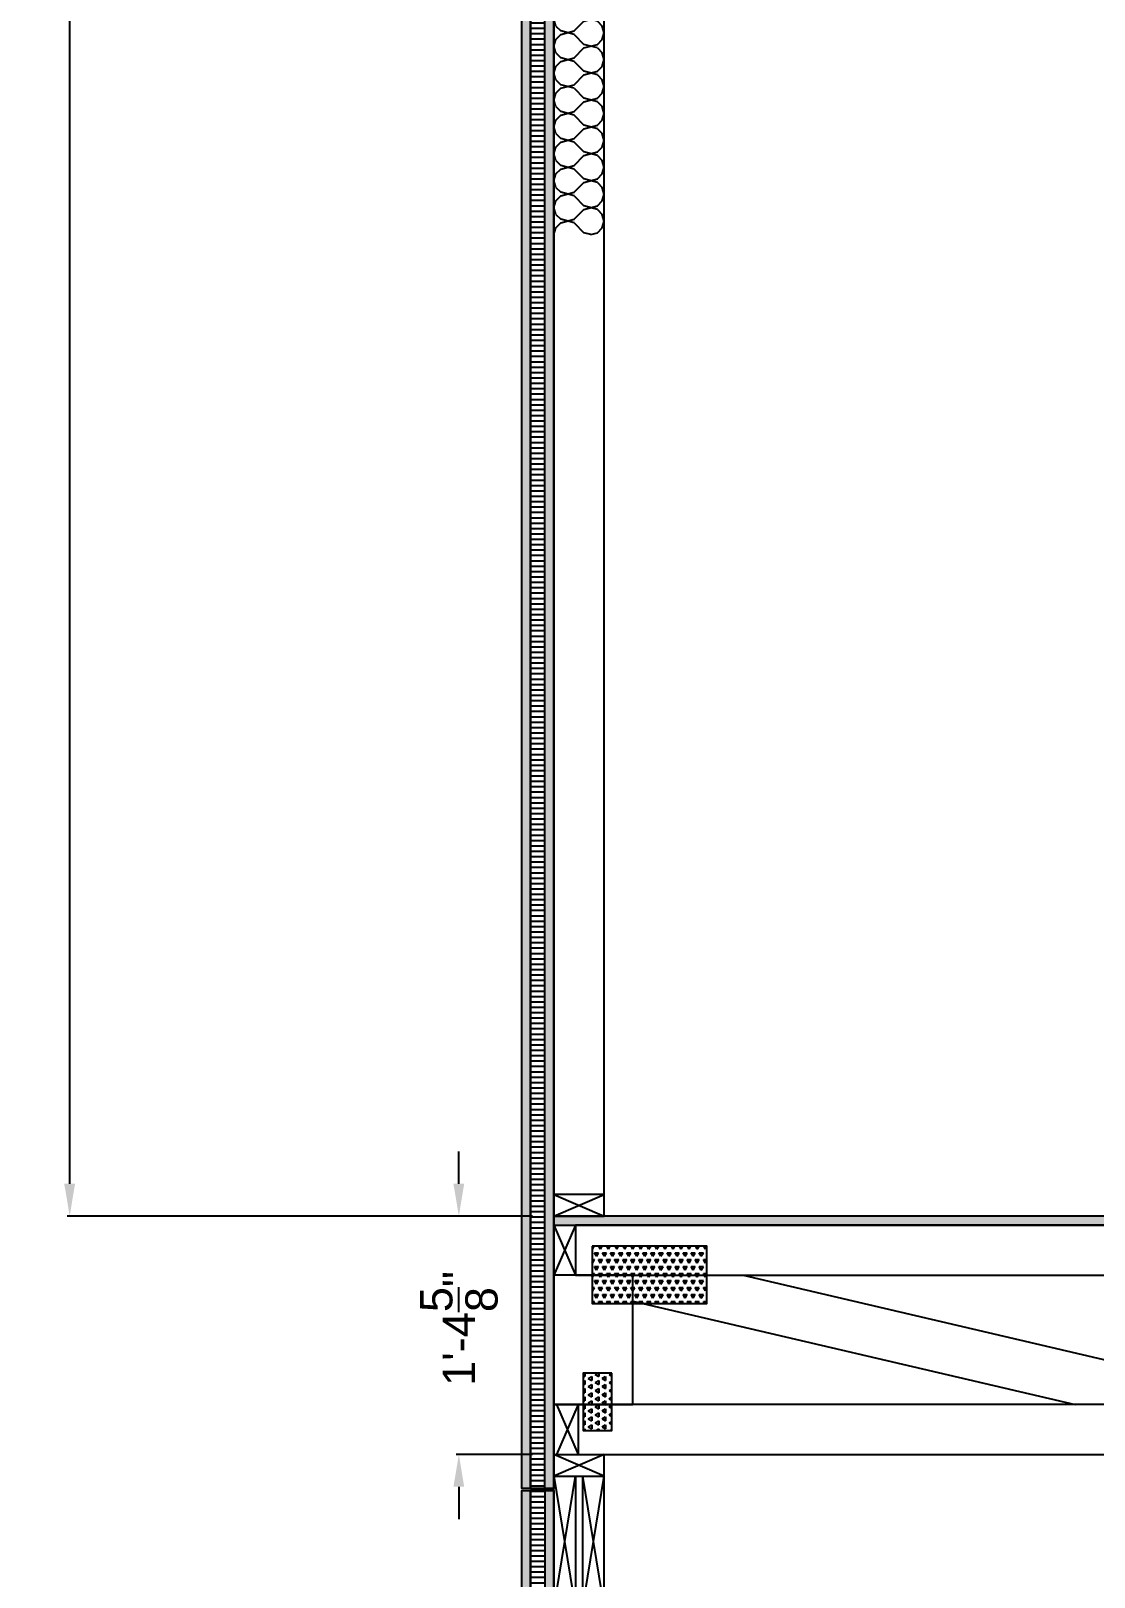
# Model space of a CAD drawing. Header units: inches. Extents: x -1316 to 22433, y -200 to 8737.
# Drawn here: x 967.4 to 1041.5, y 29.6 to 137.4 of the extents above; entities that cross this region are included whole.
import ezdxf

# ---------------------------------------------------------------- set-up
doc = ezdxf.new("R2010")
doc.units = ezdxf.units.IN
doc.header["$LTSCALE"] = 10
doc.header["$MEASUREMENT"] = 0
doc.header["$PDMODE"] = 34
doc.header["$PDSIZE"] = 18
doc.layers.get('0').update_dxf_attribs({"linetype": 'CONTINUOUS'})
doc.layers.get('DefPoints').update_dxf_attribs({"linetype": 'CONTINUOUS'})
for name, color, linetype in [('S-DIMS', 4, 'CONTINUOUS'), ('S-FLOR', 7, 'CONTINUOUS'), ('S-HATCH', 5, 'CONTINUOUS'), ('S-PLATE', 190, 'CONTINUOUS'), ('S-WALL', 6, 'CONTINUOUS')]:
    doc.layers.add(name, color=color, linetype=linetype)
doc.styles.add('style1', font='arial.ttf')
doc.dimstyles.new('1-2', dxfattribs={"dimtxt": 2.25, "dimasz": 2.25, "dimexe": 0.18, "dimexo": 1.5, "dimgap": 1.5, "dimtad": 0, "dimdec": 4, "dimrnd": 0.0625, "dimzin": 0, "dimdsep": 46, "dimlunit": 4, "dimtxsty": 'style1', "dimcen": 0.09, "dimazin": 0, "dimtfac": 1, "dimtdec": 4, "dimtofl": 0, "dimtmove": 0, "dimatfit": 0, "dimfxl": 1, "dimtolj": 1, "dimtzin": 0, "dimarcsym": 0})
pattern_1 = [(90, (1319.4375, 2e-13), (-0.25, 2e-17), []), (135, (1319.4375, 2e-13), (-0.5, -0.5), [0.3535534, -0.7071077])]
pattern_2 = [(180, (1319.4375, 2e-13), (-6e-17, -0.375), [])]

# ---------------------------------------------------------------- blocks, each defined once
blk = doc.blocks.new('*X636')
at = {"color": 0}
for p, q in [((32.46, 133.5), (32.58, 133.97)), ((32.58, 133.97), (32.92, 134.31)), ((33.87, 134.31), (34.55, 133.63)), ((35.49, 133.63), (35.83, 133.97)), ((35.83, 133.97), (35.92, 134.31)), ((32.58, 133.03), (32.46, 133.5)), ((32.58, 133.03), (32.93, 132.69)), ((32.93, 132.44), (33.86, 132.69)), ((33.86, 132.44), (32.93, 132.69)), ((33.86, 132.69), (34.55, 133.38)), ((34.55, 133.38), (35.49, 133.63)), ((35.49, 133.38), (34.55, 133.63)), ((35.49, 133.38), (35.83, 133.03)), ((35.96, 132.56), (35.83, 133.03)), ((32.46, 131.63), (32.58, 132.1)), ((32.58, 131.16), (32.46, 131.63)), ((32.58, 132.1), (32.93, 132.44)), ((33.86, 132.44), (34.55, 131.75)), ((34.55, 131.5), (35.49, 131.75)), ((35.49, 131.5), (34.55, 131.75)), ((35.49, 131.75), (35.83, 132.1)), ((35.83, 132.1), (35.96, 132.56)), ((32.58, 131.16), (32.93, 130.81)), ((32.58, 130.22), (32.93, 130.56)), ((32.93, 130.56), (33.86, 130.81)), ((33.86, 130.56), (32.93, 130.81)), ((33.86, 130.81), (34.55, 131.5)), ((33.86, 130.56), (34.55, 129.88)), ((35.49, 131.5), (35.83, 131.16)), ((35.96, 130.69), (35.83, 131.16)), ((35.83, 130.22), (35.96, 130.69)), ((32.46, 129.75), (32.58, 130.22)), ((32.58, 129.28), (32.46, 129.75)), ((33.86, 128.94), (34.55, 129.62)), ((34.55, 129.62), (35.49, 129.88)), ((35.49, 129.62), (34.55, 129.88)), ((35.49, 129.88), (35.83, 130.22)), ((35.49, 129.62), (35.83, 129.28)), ((32.46, 127.87), (32.58, 128.34)), ((32.58, 129.28), (32.93, 128.94)), ((32.58, 128.34), (32.93, 128.69)), ((32.93, 128.69), (33.86, 128.94)), ((33.86, 128.69), (32.93, 128.94)), ((33.86, 128.69), (34.55, 128)), ((35.49, 128), (35.83, 128.34)), ((35.96, 128.81), (35.83, 129.28)), ((35.83, 128.34), (35.96, 128.81)), ((32.58, 127.41), (32.46, 127.87)), ((32.58, 127.41), (32.93, 127.06)), ((33.86, 127.06), (34.55, 127.75)), ((34.55, 127.75), (35.49, 128)), ((35.49, 127.75), (34.55, 128)), ((35.49, 127.75), (35.83, 127.41)), ((35.96, 126.94), (35.83, 127.41)), ((32.46, 126), (32.58, 126.47)), ((32.58, 126.47), (32.93, 126.81)), ((32.93, 126.81), (33.86, 127.06)), ((33.86, 126.81), (32.93, 127.06)), ((33.86, 126.81), (34.55, 126.12)), ((34.55, 125.87), (35.49, 126.12)), ((35.49, 125.87), (34.55, 126.12)), ((35.49, 126.12), (35.83, 126.47)), ((35.83, 126.47), (35.96, 126.94)), ((32.58, 125.53), (32.46, 126)), ((32.58, 125.53), (32.93, 125.19)), ((32.93, 124.94), (33.86, 125.19)), ((33.86, 124.94), (32.93, 125.19)), ((33.86, 125.19), (34.55, 125.87)), ((35.49, 125.87), (35.83, 125.53)), ((35.96, 125.06), (35.83, 125.53)), ((35.83, 124.59), (35.96, 125.06)), ((32.46, 124.12), (32.58, 124.59)), ((32.58, 123.65), (32.46, 124.12)), ((32.58, 124.59), (32.93, 124.94)), ((33.86, 124.94), (34.55, 124.25)), ((33.86, 123.31), (34.55, 124)), ((34.55, 124), (35.49, 124.25)), ((35.49, 124), (34.55, 124.25)), ((35.49, 124.25), (35.83, 124.59)), ((35.49, 124), (35.83, 123.65)), ((32.58, 123.65), (32.93, 123.31)), ((32.58, 122.72), (32.93, 123.06)), ((32.93, 123.06), (33.86, 123.31)), ((33.86, 123.06), (32.93, 123.31)), ((33.86, 123.06), (34.55, 122.37)), ((35.96, 123.19), (35.83, 123.65)), ((35.83, 122.72), (35.96, 123.19)), ((32.46, 122.25), (32.58, 122.72)), ((32.58, 121.78), (32.46, 122.25)), ((33.86, 121.44), (34.55, 122.12)), ((34.55, 122.12), (35.49, 122.37)), ((35.49, 122.12), (34.55, 122.37)), ((35.49, 122.37), (35.83, 122.72)), ((35.49, 122.12), (35.83, 121.78)), ((32.46, 120.37), (32.58, 120.84)), ((32.58, 121.78), (32.93, 121.44)), ((32.58, 120.84), (32.93, 121.18)), ((32.93, 121.18), (33.86, 121.44)), ((33.86, 121.18), (32.93, 121.44)), ((33.86, 121.18), (34.55, 120.5)), ((35.49, 120.5), (35.83, 120.84)), ((35.96, 121.31), (35.83, 121.78)), ((35.83, 120.84), (35.96, 121.31)), ((32.58, 119.9), (32.46, 120.37)), ((32.58, 119.9), (32.93, 119.56)), ((33.86, 119.56), (34.55, 120.25)), ((34.55, 120.25), (35.49, 120.5)), ((35.49, 120.25), (34.55, 120.5)), ((35.49, 120.25), (35.83, 119.9)), ((35.96, 119.43), (35.83, 119.9)), ((32.46, 118.5), (32.58, 118.97)), ((32.58, 118.97), (32.93, 119.31)), ((32.93, 119.31), (33.86, 119.56)), ((33.86, 119.31), (32.93, 119.56)), ((33.86, 119.31), (34.55, 118.62)), ((35.02, 118.5), (34.55, 118.62)), ((35.02, 118.5), (35.49, 118.62)), ((35.49, 118.62), (35.83, 118.97)), ((35.83, 118.97), (35.96, 119.43))]:
    blk.add_line(p, q, dxfattribs=at)
blk = doc.blocks.new('19 IN SKIRT')
at = {"layer": 'S-HATCH'}
h = blk.add_hatch(dxfattribs=at)
h.set_pattern_fill('ANSI31', color=256, scale=3, angle=135, style=0)
h.set_pattern_definition(pattern_2)
h.paths.add_polyline_path([(-0.63, 95), (-1.63, 95), (-1.63, -19), (-0.63, -19)])
h = blk.add_hatch(dxfattribs=at)
h.set_pattern_fill('DOLMIT', color=256, angle=90, style=0)
h.set_pattern_definition(pattern_1)
h.paths.add_polyline_path([(0, -19), (-0.63, -19), (-0.63, 95), (0, 95)])
h = blk.add_hatch(dxfattribs=at)
h.set_pattern_fill('DOLMIT', color=256, angle=90, style=0)
h.set_pattern_definition(pattern_1)
h.paths.add_polyline_path([(-1.63, -19), (-2.25, -19), (-2.25, 91.14), (-1.63, 91.14)])
for points in [[(-0.63, 95), (-1.63, 95), (-1.63, -19), (-0.63, -19)], [(0, -19), (-0.63, -19), (-0.63, 95), (0, 95)], [(-1.63, -19), (-2.25, -19), (-2.25, 91.14), (-1.63, 91.14)]]:
    blk.add_lwpolyline(points, close=True, dxfattribs=at)
at = {"layer": 'S-WALL'}
for p, q in [((-1.63, -19), (-1.63, 95)), ((-0.63, -19), (-0.63, 95)), ((0, -19), (0, 95)), ((3.5, 0), (3.5, 95)), ((3.5, 1.5), (0, 1.5)), ((0, 0), (3.5, 1.5)), ((0, 1.5), (3.5, 0)), ((0, -19), (-1.63, -19))]:
    blk.add_line(p, q, dxfattribs=at)
blk.add_lwpolyline([(0, 0), (3.5, 0)], dxfattribs=at)
at = {"layer": 'S-HATCH'}
blk.add_blockref('*X636', (-32.46, -50.06), dxfattribs=at)
blk = doc.blocks.new('BOX')
blk.add_lwpolyline([(0, 0), (1, 0), (1, 1), (0, 1)], close=True)
blk = doc.blocks.new('*X642')
at = {"color": 0}
for p, q in [((586.53, -102.39), (586.42, -102.21)), ((586.53, -102.39), (586.63, -102.21)), ((587.09, -102.39), (586.98, -102.21)), ((587.09, -102.39), (587.2, -102.21)), ((587.65, -102.39), (587.55, -102.21)), ((587.65, -102.39), (587.76, -102.21)), ((588.22, -102.39), (588.11, -102.21)), ((588.22, -102.39), (588.32, -102.21)), ((588.78, -102.39), (588.67, -102.21)), ((588.78, -102.39), (588.88, -102.21)), ((589.34, -102.39), (589.23, -102.21)), ((589.34, -102.39), (589.45, -102.21)), ((589.9, -102.39), (589.8, -102.21)), ((589.9, -102.39), (590.01, -102.21)), ((590.42, -102.31), (590.36, -102.21)), ((586.42, -103.12), (586.67, -103.12)), ((586.53, -103.37), (586.42, -103.18)), ((586.53, -103.37), (586.67, -103.12)), ((586.81, -102.88), (586.67, -102.64)), ((586.67, -102.64), (586.95, -102.64)), ((586.81, -102.88), (586.95, -102.64)), ((587.09, -103.37), (586.95, -103.12)), ((586.95, -103.12), (587.23, -103.12)), ((587.09, -103.37), (587.23, -103.12)), ((587.37, -102.88), (587.23, -102.64)), ((587.23, -102.64), (587.51, -102.64)), ((587.37, -102.88), (587.51, -102.64)), ((587.65, -103.37), (587.51, -103.12)), ((587.51, -103.12), (587.79, -103.12)), ((587.65, -103.37), (587.79, -103.12)), ((587.93, -102.88), (587.79, -102.64)), ((587.79, -102.64), (588.07, -102.64)), ((587.93, -102.88), (588.07, -102.64)), ((588.22, -103.37), (588.07, -103.12)), ((588.07, -103.12), (588.36, -103.12)), ((588.22, -103.37), (588.36, -103.12)), ((588.5, -102.88), (588.36, -102.64)), ((588.36, -102.64), (588.64, -102.64)), ((588.5, -102.88), (588.64, -102.64)), ((588.78, -103.37), (588.64, -103.12)), ((588.64, -103.12), (588.92, -103.12)), ((588.78, -103.37), (588.92, -103.12)), ((589.06, -102.88), (588.92, -102.64)), ((588.92, -102.64), (589.2, -102.64)), ((589.06, -102.88), (589.2, -102.64)), ((589.34, -103.37), (589.2, -103.12)), ((589.2, -103.12), (589.48, -103.12)), ((589.34, -103.37), (589.48, -103.12)), ((589.62, -102.88), (589.48, -102.64)), ((589.48, -102.64), (589.76, -102.64)), ((589.62, -102.88), (589.76, -102.64)), ((589.9, -103.37), (589.76, -103.12)), ((589.76, -103.12), (590.04, -103.12)), ((589.9, -103.37), (590.04, -103.12)), ((590.18, -102.88), (590.04, -102.64)), ((590.04, -102.64), (590.32, -102.64)), ((590.18, -102.88), (590.32, -102.64)), ((590.42, -103.29), (590.32, -103.12)), ((590.32, -103.12), (590.42, -103.12)), ((586.42, -104.1), (586.67, -104.1)), ((586.45, -104.21), (586.42, -104.15)), ((586.6, -104.21), (586.67, -104.1)), ((586.81, -103.85), (586.67, -103.61)), ((586.67, -103.61), (586.95, -103.61)), ((586.81, -103.85), (586.95, -103.61)), ((587.01, -104.21), (586.95, -104.1)), ((586.95, -104.1), (587.23, -104.1)), ((587.17, -104.21), (587.23, -104.1)), ((587.37, -103.85), (587.23, -103.61)), ((587.23, -103.61), (587.51, -103.61)), ((587.37, -103.85), (587.51, -103.61)), ((587.58, -104.21), (587.51, -104.1)), ((587.51, -104.1), (587.79, -104.1)), ((587.73, -104.21), (587.79, -104.1)), ((587.93, -103.85), (587.79, -103.61)), ((587.79, -103.61), (588.07, -103.61)), ((587.93, -103.85), (588.07, -103.61)), ((588.14, -104.21), (588.07, -104.1)), ((588.07, -104.1), (588.36, -104.1)), ((588.29, -104.21), (588.36, -104.1)), ((588.5, -103.85), (588.36, -103.61)), ((588.36, -103.61), (588.64, -103.61)), ((588.5, -103.85), (588.64, -103.61)), ((588.7, -104.21), (588.64, -104.1)), ((588.64, -104.1), (588.92, -104.1)), ((588.85, -104.21), (588.92, -104.1)), ((589.06, -103.85), (588.92, -103.61)), ((588.92, -103.61), (589.2, -103.61)), ((589.06, -103.85), (589.2, -103.61)), ((589.26, -104.21), (589.2, -104.1)), ((589.2, -104.1), (589.48, -104.1)), ((589.42, -104.21), (589.48, -104.1)), ((589.62, -103.85), (589.48, -103.61)), ((589.48, -103.61), (589.76, -103.61)), ((589.62, -103.85), (589.76, -103.61)), ((589.83, -104.21), (589.76, -104.1)), ((589.76, -104.1), (590.04, -104.1)), ((589.98, -104.21), (590.04, -104.1)), ((590.18, -103.85), (590.04, -103.61)), ((590.04, -103.61), (590.32, -103.61)), ((590.18, -103.85), (590.32, -103.61)), ((590.39, -104.21), (590.32, -104.1)), ((590.32, -104.1), (590.42, -104.1))]:
    blk.add_line(p, q, dxfattribs=at)
blk = doc.blocks.new('*X641')
at = {"color": 0}
for p, q in [((-189.18, 365.15), (-189.2, 365.18)), ((-189.2, 364.42), (-189.04, 364.42)), ((-189.18, 365.15), (-189.06, 365.35)), ((-189.18, 364.17), (-189.04, 364.42)), ((-188.9, 364.66), (-189.04, 364.9)), ((-189.04, 364.9), (-188.76, 364.9)), ((-188.9, 364.66), (-188.76, 364.9)), ((-188.62, 364.17), (-188.76, 364.42)), ((-188.76, 364.42), (-188.48, 364.42)), ((-188.62, 365.15), (-188.73, 365.35)), ((-188.62, 365.15), (-188.5, 365.35)), ((-188.62, 364.17), (-188.48, 364.42)), ((-188.34, 364.66), (-188.48, 364.9)), ((-188.48, 364.9), (-188.19, 364.9)), ((-188.34, 364.66), (-188.19, 364.9)), ((-188.05, 364.17), (-188.19, 364.42)), ((-188.19, 364.42), (-187.91, 364.42)), ((-188.05, 365.15), (-188.17, 365.35)), ((-188.05, 365.15), (-187.94, 365.35)), ((-188.05, 364.17), (-187.91, 364.42)), ((-187.77, 364.66), (-187.91, 364.9)), ((-187.91, 364.9), (-187.63, 364.9)), ((-187.77, 364.66), (-187.63, 364.9)), ((-187.49, 364.17), (-187.63, 364.42)), ((-187.63, 364.42), (-187.35, 364.42)), ((-187.49, 365.15), (-187.61, 365.35)), ((-187.49, 365.15), (-187.37, 365.35)), ((-187.49, 364.17), (-187.35, 364.42)), ((-187.21, 364.66), (-187.35, 364.9)), ((-187.35, 364.9), (-187.07, 364.9)), ((-187.21, 364.66), (-187.07, 364.9)), ((-186.93, 364.17), (-187.07, 364.42)), ((-187.07, 364.42), (-186.79, 364.42)), ((-186.93, 365.15), (-187.05, 365.35)), ((-186.93, 365.15), (-186.81, 365.35)), ((-186.93, 364.17), (-186.79, 364.42)), ((-186.65, 364.66), (-186.79, 364.9)), ((-186.79, 364.9), (-186.51, 364.9)), ((-186.65, 364.66), (-186.51, 364.9)), ((-186.37, 364.17), (-186.51, 364.42)), ((-186.51, 364.42), (-186.23, 364.42)), ((-186.37, 365.15), (-186.48, 365.35)), ((-186.37, 365.15), (-186.25, 365.35)), ((-186.37, 364.17), (-186.23, 364.42)), ((-186.09, 364.66), (-186.23, 364.9)), ((-186.23, 364.9), (-185.94, 364.9)), ((-186.09, 364.66), (-185.94, 364.9)), ((-185.8, 364.17), (-185.94, 364.42)), ((-185.94, 364.42), (-185.66, 364.42)), ((-185.8, 365.15), (-185.92, 365.35)), ((-185.8, 365.15), (-185.69, 365.35)), ((-185.8, 364.17), (-185.66, 364.42)), ((-185.52, 364.66), (-185.66, 364.9)), ((-185.66, 364.9), (-185.38, 364.9)), ((-185.52, 364.66), (-185.38, 364.9)), ((-185.24, 364.17), (-185.38, 364.42)), ((-185.38, 364.42), (-185.1, 364.42)), ((-185.24, 365.15), (-185.36, 365.35)), ((-185.24, 365.15), (-185.12, 365.35)), ((-185.24, 364.17), (-185.1, 364.42)), ((-184.96, 364.66), (-185.1, 364.9)), ((-185.1, 364.9), (-184.82, 364.9)), ((-184.96, 364.66), (-184.82, 364.9)), ((-184.68, 364.17), (-184.82, 364.42)), ((-184.82, 364.42), (-184.54, 364.42)), ((-184.68, 365.15), (-184.8, 365.35)), ((-184.68, 365.15), (-184.56, 365.35)), ((-184.68, 364.17), (-184.54, 364.42)), ((-184.4, 364.66), (-184.54, 364.9)), ((-184.54, 364.9), (-184.26, 364.9)), ((-184.4, 364.66), (-184.26, 364.9)), ((-184.12, 364.17), (-184.26, 364.42)), ((-184.26, 364.42), (-183.98, 364.42)), ((-184.12, 365.15), (-184.23, 365.35)), ((-184.12, 365.15), (-184, 365.35)), ((-184.12, 364.17), (-183.98, 364.42)), ((-183.84, 364.66), (-183.98, 364.9)), ((-183.98, 364.9), (-183.69, 364.9)), ((-183.84, 364.66), (-183.69, 364.9)), ((-183.55, 364.17), (-183.69, 364.42)), ((-183.69, 364.42), (-183.41, 364.42)), ((-183.55, 365.15), (-183.67, 365.35)), ((-183.55, 365.15), (-183.44, 365.35)), ((-183.55, 364.17), (-183.41, 364.42)), ((-183.27, 364.66), (-183.41, 364.9)), ((-183.41, 364.9), (-183.13, 364.9)), ((-183.27, 364.66), (-183.13, 364.9)), ((-182.99, 364.17), (-183.13, 364.42)), ((-183.13, 364.42), (-182.85, 364.42)), ((-182.99, 365.15), (-183.11, 365.35)), ((-182.99, 365.15), (-182.87, 365.35)), ((-182.99, 364.17), (-182.85, 364.42)), ((-182.71, 364.66), (-182.85, 364.9)), ((-182.85, 364.9), (-182.57, 364.9)), ((-182.71, 364.66), (-182.57, 364.9)), ((-182.43, 364.17), (-182.57, 364.42)), ((-182.57, 364.42), (-182.29, 364.42)), ((-182.43, 365.15), (-182.55, 365.35)), ((-182.43, 365.15), (-182.31, 365.35)), ((-182.43, 364.17), (-182.29, 364.42)), ((-182.15, 364.66), (-182.29, 364.9)), ((-182.29, 364.9), (-182.01, 364.9)), ((-182.15, 364.66), (-182.01, 364.9)), ((-181.87, 364.17), (-182.01, 364.42)), ((-182.01, 364.42), (-181.73, 364.42)), ((-181.87, 365.15), (-181.98, 365.35)), ((-181.87, 365.15), (-181.75, 365.35)), ((-181.87, 364.17), (-181.73, 364.42)), ((-181.59, 364.66), (-181.73, 364.9)), ((-181.73, 364.9), (-181.44, 364.9)), ((-181.59, 364.66), (-181.44, 364.9)), ((-181.3, 364.17), (-181.44, 364.42)), ((-181.44, 364.42), (-181.2, 364.42)), ((-181.3, 365.15), (-181.42, 365.35)), ((-181.3, 365.15), (-181.2, 365.33)), ((-181.3, 364.17), (-181.2, 364.35)), ((-189.18, 364.17), (-189.2, 364.21)), ((-189.2, 363.44), (-189.04, 363.44)), ((-189.18, 363.2), (-189.04, 363.44)), ((-188.9, 363.69), (-189.04, 363.93)), ((-189.04, 363.93), (-188.76, 363.93)), ((-188.9, 363.69), (-188.76, 363.93)), ((-188.62, 363.2), (-188.76, 363.44)), ((-188.76, 363.44), (-188.48, 363.44)), ((-188.62, 363.2), (-188.48, 363.44)), ((-188.34, 363.69), (-188.48, 363.93)), ((-188.48, 363.93), (-188.19, 363.93)), ((-188.34, 363.69), (-188.19, 363.93)), ((-188.05, 363.2), (-188.19, 363.44)), ((-188.19, 363.44), (-187.91, 363.44)), ((-188.05, 363.2), (-187.91, 363.44)), ((-187.77, 363.69), (-187.91, 363.93)), ((-187.91, 363.93), (-187.63, 363.93)), ((-187.77, 363.69), (-187.63, 363.93)), ((-187.49, 363.2), (-187.63, 363.44)), ((-187.63, 363.44), (-187.35, 363.44)), ((-187.49, 363.2), (-187.35, 363.44)), ((-187.21, 363.69), (-187.35, 363.93)), ((-187.35, 363.93), (-187.07, 363.93)), ((-187.21, 363.69), (-187.07, 363.93)), ((-186.93, 363.2), (-187.07, 363.44)), ((-187.07, 363.44), (-186.79, 363.44)), ((-186.93, 363.2), (-186.79, 363.44)), ((-186.65, 363.69), (-186.79, 363.93)), ((-186.79, 363.93), (-186.51, 363.93)), ((-186.65, 363.69), (-186.51, 363.93)), ((-186.37, 363.2), (-186.51, 363.44)), ((-186.51, 363.44), (-186.23, 363.44)), ((-186.37, 363.2), (-186.23, 363.44)), ((-186.09, 363.69), (-186.23, 363.93)), ((-186.23, 363.93), (-185.94, 363.93)), ((-186.09, 363.69), (-185.94, 363.93)), ((-185.8, 363.2), (-185.94, 363.44)), ((-185.94, 363.44), (-185.66, 363.44)), ((-185.8, 363.2), (-185.66, 363.44)), ((-185.52, 363.69), (-185.66, 363.93)), ((-185.66, 363.93), (-185.38, 363.93)), ((-185.52, 363.69), (-185.38, 363.93)), ((-185.24, 363.2), (-185.38, 363.44)), ((-185.38, 363.44), (-185.1, 363.44)), ((-185.24, 363.2), (-185.1, 363.44)), ((-184.96, 363.69), (-185.1, 363.93)), ((-185.1, 363.93), (-184.82, 363.93)), ((-184.96, 363.69), (-184.82, 363.93)), ((-184.68, 363.2), (-184.82, 363.44)), ((-184.82, 363.44), (-184.54, 363.44)), ((-184.68, 363.2), (-184.54, 363.44)), ((-184.4, 363.69), (-184.54, 363.93)), ((-184.54, 363.93), (-184.26, 363.93)), ((-184.4, 363.69), (-184.26, 363.93)), ((-184.12, 363.2), (-184.26, 363.44)), ((-184.26, 363.44), (-183.98, 363.44)), ((-184.12, 363.2), (-183.98, 363.44)), ((-183.84, 363.69), (-183.98, 363.93)), ((-183.98, 363.93), (-183.69, 363.93)), ((-183.84, 363.69), (-183.69, 363.93)), ((-183.55, 363.2), (-183.69, 363.44)), ((-183.69, 363.44), (-183.41, 363.44)), ((-183.55, 363.2), (-183.41, 363.44)), ((-183.27, 363.69), (-183.41, 363.93)), ((-183.41, 363.93), (-183.13, 363.93)), ((-183.27, 363.69), (-183.13, 363.93)), ((-182.99, 363.2), (-183.13, 363.44)), ((-183.13, 363.44), (-182.85, 363.44)), ((-182.99, 363.2), (-182.85, 363.44)), ((-182.71, 363.69), (-182.85, 363.93)), ((-182.85, 363.93), (-182.57, 363.93)), ((-182.71, 363.69), (-182.57, 363.93)), ((-182.43, 363.2), (-182.57, 363.44)), ((-182.57, 363.44), (-182.29, 363.44)), ((-182.43, 363.2), (-182.29, 363.44)), ((-182.15, 363.69), (-182.29, 363.93)), ((-182.29, 363.93), (-182.01, 363.93)), ((-182.15, 363.69), (-182.01, 363.93)), ((-181.87, 363.2), (-182.01, 363.44)), ((-182.01, 363.44), (-181.73, 363.44)), ((-181.87, 363.2), (-181.73, 363.44)), ((-181.59, 363.69), (-181.73, 363.93)), ((-181.73, 363.93), (-181.44, 363.93)), ((-181.59, 363.69), (-181.44, 363.93)), ((-181.3, 363.2), (-181.44, 363.44)), ((-181.44, 363.44), (-181.2, 363.44)), ((-181.3, 363.2), (-181.2, 363.38)), ((-189.18, 363.2), (-189.2, 363.24)), ((-189.2, 362.47), (-189.04, 362.47)), ((-189.18, 362.23), (-189.2, 362.26)), ((-189.18, 362.23), (-189.04, 362.47)), ((-188.9, 362.71), (-189.04, 362.96)), ((-189.04, 362.96), (-188.76, 362.96)), ((-188.9, 362.71), (-188.76, 362.96)), ((-188.62, 362.23), (-188.76, 362.47)), ((-188.76, 362.47), (-188.48, 362.47)), ((-188.62, 362.23), (-188.48, 362.47)), ((-188.34, 362.71), (-188.48, 362.96)), ((-188.48, 362.96), (-188.19, 362.96)), ((-188.34, 362.71), (-188.19, 362.96)), ((-188.05, 362.23), (-188.19, 362.47)), ((-188.19, 362.47), (-187.91, 362.47)), ((-188.05, 362.23), (-187.91, 362.47)), ((-187.77, 362.71), (-187.91, 362.96)), ((-187.91, 362.96), (-187.63, 362.96)), ((-187.77, 362.71), (-187.63, 362.96)), ((-187.49, 362.23), (-187.63, 362.47)), ((-187.63, 362.47), (-187.35, 362.47)), ((-187.49, 362.23), (-187.35, 362.47)), ((-187.21, 362.71), (-187.35, 362.96)), ((-187.35, 362.96), (-187.07, 362.96)), ((-187.21, 362.71), (-187.07, 362.96)), ((-186.93, 362.23), (-187.07, 362.47)), ((-187.07, 362.47), (-186.79, 362.47)), ((-186.93, 362.23), (-186.79, 362.47)), ((-186.65, 362.71), (-186.79, 362.96)), ((-186.79, 362.96), (-186.51, 362.96)), ((-186.65, 362.71), (-186.51, 362.96)), ((-186.37, 362.23), (-186.51, 362.47)), ((-186.51, 362.47), (-186.23, 362.47)), ((-186.37, 362.23), (-186.23, 362.47)), ((-186.09, 362.71), (-186.23, 362.96)), ((-186.23, 362.96), (-185.94, 362.96)), ((-186.09, 362.71), (-185.94, 362.96)), ((-185.8, 362.23), (-185.94, 362.47)), ((-185.94, 362.47), (-185.66, 362.47)), ((-185.8, 362.23), (-185.66, 362.47)), ((-185.52, 362.71), (-185.66, 362.96)), ((-185.66, 362.96), (-185.38, 362.96)), ((-185.52, 362.71), (-185.38, 362.96)), ((-185.24, 362.23), (-185.38, 362.47)), ((-185.38, 362.47), (-185.1, 362.47)), ((-185.24, 362.23), (-185.1, 362.47)), ((-184.96, 362.71), (-185.1, 362.96)), ((-185.1, 362.96), (-184.82, 362.96)), ((-184.96, 362.71), (-184.82, 362.96)), ((-184.68, 362.23), (-184.82, 362.47)), ((-184.82, 362.47), (-184.54, 362.47)), ((-184.68, 362.23), (-184.54, 362.47)), ((-184.4, 362.71), (-184.54, 362.96)), ((-184.54, 362.96), (-184.26, 362.96)), ((-184.4, 362.71), (-184.26, 362.96)), ((-184.12, 362.23), (-184.26, 362.47)), ((-184.26, 362.47), (-183.98, 362.47)), ((-184.12, 362.23), (-183.98, 362.47)), ((-183.84, 362.71), (-183.98, 362.96)), ((-183.98, 362.96), (-183.69, 362.96)), ((-183.84, 362.71), (-183.69, 362.96)), ((-183.55, 362.23), (-183.69, 362.47)), ((-183.69, 362.47), (-183.41, 362.47)), ((-183.55, 362.23), (-183.41, 362.47)), ((-183.27, 362.71), (-183.41, 362.96)), ((-183.41, 362.96), (-183.13, 362.96)), ((-183.27, 362.71), (-183.13, 362.96)), ((-182.99, 362.23), (-183.13, 362.47)), ((-183.13, 362.47), (-182.85, 362.47)), ((-182.99, 362.23), (-182.85, 362.47)), ((-182.71, 362.71), (-182.85, 362.96)), ((-182.85, 362.96), (-182.57, 362.96)), ((-182.71, 362.71), (-182.57, 362.96)), ((-182.43, 362.23), (-182.57, 362.47)), ((-182.57, 362.47), (-182.29, 362.47)), ((-182.43, 362.23), (-182.29, 362.47)), ((-182.15, 362.71), (-182.29, 362.96)), ((-182.29, 362.96), (-182.01, 362.96)), ((-182.15, 362.71), (-182.01, 362.96)), ((-181.87, 362.23), (-182.01, 362.47)), ((-182.01, 362.47), (-181.73, 362.47)), ((-181.87, 362.23), (-181.73, 362.47)), ((-181.59, 362.71), (-181.73, 362.96)), ((-181.73, 362.96), (-181.44, 362.96)), ((-181.59, 362.71), (-181.44, 362.96)), ((-181.3, 362.23), (-181.44, 362.47)), ((-181.44, 362.47), (-181.2, 362.47)), ((-181.3, 362.23), (-181.2, 362.41)), ((-189.2, 361.49), (-189.04, 361.49)), ((-189.12, 361.35), (-189.04, 361.49)), ((-188.9, 361.74), (-189.04, 361.98)), ((-189.04, 361.98), (-188.76, 361.98)), ((-188.9, 361.74), (-188.76, 361.98)), ((-188.68, 361.35), (-188.76, 361.49)), ((-188.76, 361.49), (-188.48, 361.49)), ((-188.56, 361.35), (-188.48, 361.49)), ((-188.34, 361.74), (-188.48, 361.98)), ((-188.48, 361.98), (-188.19, 361.98)), ((-188.34, 361.74), (-188.19, 361.98)), ((-188.11, 361.35), (-188.19, 361.49)), ((-188.19, 361.49), (-187.91, 361.49)), ((-188, 361.35), (-187.91, 361.49)), ((-187.77, 361.74), (-187.91, 361.98)), ((-187.91, 361.98), (-187.63, 361.98)), ((-187.77, 361.74), (-187.63, 361.98)), ((-187.55, 361.35), (-187.63, 361.49)), ((-187.63, 361.49), (-187.35, 361.49)), ((-187.43, 361.35), (-187.35, 361.49)), ((-187.21, 361.74), (-187.35, 361.98)), ((-187.35, 361.98), (-187.07, 361.98)), ((-187.21, 361.74), (-187.07, 361.98)), ((-186.99, 361.35), (-187.07, 361.49)), ((-187.07, 361.49), (-186.79, 361.49)), ((-186.87, 361.35), (-186.79, 361.49)), ((-186.65, 361.74), (-186.79, 361.98)), ((-186.79, 361.98), (-186.51, 361.98)), ((-186.65, 361.74), (-186.51, 361.98)), ((-186.43, 361.35), (-186.51, 361.49)), ((-186.51, 361.49), (-186.23, 361.49)), ((-186.31, 361.35), (-186.23, 361.49)), ((-186.09, 361.74), (-186.23, 361.98)), ((-186.23, 361.98), (-185.94, 361.98)), ((-186.09, 361.74), (-185.94, 361.98)), ((-185.86, 361.35), (-185.94, 361.49)), ((-185.94, 361.49), (-185.66, 361.49)), ((-185.75, 361.35), (-185.66, 361.49)), ((-185.52, 361.74), (-185.66, 361.98)), ((-185.66, 361.98), (-185.38, 361.98)), ((-185.52, 361.74), (-185.38, 361.98)), ((-185.3, 361.35), (-185.38, 361.49)), ((-185.38, 361.49), (-185.1, 361.49)), ((-185.18, 361.35), (-185.1, 361.49)), ((-184.96, 361.74), (-185.1, 361.98)), ((-185.1, 361.98), (-184.82, 361.98)), ((-184.96, 361.74), (-184.82, 361.98)), ((-184.74, 361.35), (-184.82, 361.49)), ((-184.82, 361.49), (-184.54, 361.49)), ((-184.62, 361.35), (-184.54, 361.49)), ((-184.4, 361.74), (-184.54, 361.98)), ((-184.54, 361.98), (-184.26, 361.98)), ((-184.4, 361.74), (-184.26, 361.98)), ((-184.18, 361.35), (-184.26, 361.49)), ((-184.26, 361.49), (-183.98, 361.49)), ((-184.06, 361.35), (-183.98, 361.49)), ((-183.84, 361.74), (-183.98, 361.98)), ((-183.98, 361.98), (-183.69, 361.98)), ((-183.84, 361.74), (-183.69, 361.98)), ((-183.61, 361.35), (-183.69, 361.49)), ((-183.69, 361.49), (-183.41, 361.49)), ((-183.5, 361.35), (-183.41, 361.49)), ((-183.27, 361.74), (-183.41, 361.98)), ((-183.41, 361.98), (-183.13, 361.98)), ((-183.27, 361.74), (-183.13, 361.98)), ((-183.05, 361.35), (-183.13, 361.49)), ((-183.13, 361.49), (-182.85, 361.49)), ((-182.93, 361.35), (-182.85, 361.49)), ((-182.71, 361.74), (-182.85, 361.98)), ((-182.85, 361.98), (-182.57, 361.98)), ((-182.71, 361.74), (-182.57, 361.98)), ((-182.49, 361.35), (-182.57, 361.49)), ((-182.57, 361.49), (-182.29, 361.49)), ((-182.37, 361.35), (-182.29, 361.49)), ((-182.15, 361.74), (-182.29, 361.98)), ((-182.29, 361.98), (-182.01, 361.98)), ((-182.15, 361.74), (-182.01, 361.98)), ((-181.93, 361.35), (-182.01, 361.49)), ((-182.01, 361.49), (-181.73, 361.49)), ((-181.81, 361.35), (-181.73, 361.49)), ((-181.59, 361.74), (-181.73, 361.98)), ((-181.73, 361.98), (-181.44, 361.98)), ((-181.59, 361.74), (-181.44, 361.98)), ((-181.36, 361.35), (-181.44, 361.49)), ((-181.44, 361.49), (-181.2, 361.49)), ((-181.25, 361.35), (-181.2, 361.43))]:
    blk.add_line(p, q, dxfattribs=at)
blk = doc.blocks.new('*D657')
at = {"layer": 'DefPoints', "color": 0, "transparency": 16777216}
for p in [(-236.13, -0.62), (-229.5, -0.62), (-229.5, -17.25)]:
    blk.add_point(p, dxfattribs=at)
at = {"layer": 'S-DIMS', "color": 0, "lineweight": -2, "transparency": 16777216}
for p, q in [((-236.13, 1.63), (-236.13, 3.88)), ((-231, -0.62), (-236.31, -0.62)), ((-231, -17.25), (-236.31, -17.25)), ((-236.13, -19.5), (-236.13, -21.75))]:
    blk.add_line(p, q, dxfattribs=at)
at = {"layer": 'S-DIMS', "color": 0, "transparency": 16777216}
for points in [[(-236.51, 1.63), (-235.76, 1.63), (-236.13, -0.62)], [(-236.51, -19.5), (-235.76, -19.5), (-236.13, -17.25)]]:
    blk.add_solid(points, dxfattribs=at)
at = {"layer": 'S-DIMS', "color": 0, "transparency": 16777216, "insert": (-236.13, -8.46), "char_height": 2.25, "attachment_point": 5, "rotation": 90, "style": 'style1'}
blk.add_mtext('\\A1;1\'-4{\\H1.000000x;\\S5/8;}"', dxfattribs=at)
blk = doc.blocks.new('19 IN SKIRT NO LDGR')
at = {"layer": 'S-HATCH'}
h = blk.add_hatch(dxfattribs=at)
h.set_pattern_fill('DOLMIT', color=256, angle=90, style=0)
h.set_pattern_definition(pattern_1)
h.paths.add_polyline_path([(-1.625, -19), (-2.25, -19), (-2.25, 92.5), (-1.625, 92.5)])
h = blk.add_hatch(dxfattribs=at)
h.set_pattern_fill('ANSI31', color=256, scale=3, angle=135, style=0)
h.set_pattern_definition(pattern_2)
h.paths.add_polyline_path([(-0.625, 92.5), (-1.625, 92.5), (-1.625, -19), (-0.625, -19)])
h = blk.add_hatch(dxfattribs=at)
h.set_pattern_fill('DOLMIT', color=256, angle=90, style=0)
h.set_pattern_definition(pattern_1)
h.paths.add_polyline_path([(0, -19), (-0.625, -19), (-0.625, 92.5), (0, 92.5)])
for points in [[(-1.625, -19), (-2.25, -19), (-2.25, 92.5), (-1.625, 92.5)], [(-0.625, 92.5), (-1.625, 92.5), (-1.625, -19), (-0.625, -19)], [(0, -19), (-0.625, -19), (-0.625, 92.5), (0, 92.5)]]:
    blk.add_lwpolyline(points, close=True, dxfattribs=at)
at = {"layer": 'S-WALL'}
for p, q in [((0, -19), (0, 95)), ((3.5, 95), (0, 93.5)), ((3.5, 93.5), (0, 95)), ((0, 95), (3.5, 95)), ((3.5, 0), (3.5, 95)), ((0, 93.5), (3.5, 93.5)), ((0, 93.5), (1.5, 84.25)), ((0, 84.25), (1.5, 93.5)), ((1.5, 93.5), (1.5, 84.25)), ((2, 93.5), (2, 84.25)), ((2, 93.5), (3.5, 84.25)), ((2, 84.25), (3.5, 93.5)), ((-1.625, -19), (-1.625, 92.5)), ((0, 92.5), (-1.625, 92.5)), ((-0.625, -19), (-0.625, 92.5)), ((0, 92.5), (-0.625, 92.5))]:
    blk.add_line(p, q, dxfattribs=at)
blk = doc.blocks.new('*D694')
at = {"layer": 'DefPoints', "color": 0, "transparency": 16777216}
for p in [(1233.33, 284.5), (970.07, 54.81), (1003.83, 54.81)]:
    blk.add_point(p, dxfattribs=at)
at = {"layer": 'S-DIMS', "color": 0, "lineweight": -2, "transparency": 16777216}
for p, q in [((1231.83, 284.5), (969.89, 284.5)), ((970.07, 282.25), (970.07, 203.04)), ((970.07, 57.06), (970.07, 189.36)), ((1002.33, 54.81), (969.89, 54.81))]:
    blk.add_line(p, q, dxfattribs=at)
at = {"layer": 'S-DIMS', "color": 0, "transparency": 16777216}
for points in [[(969.69, 282.25), (970.44, 282.25), (970.07, 284.5)], [(969.69, 57.06), (970.44, 57.06), (970.07, 54.81)]]:
    blk.add_solid(points, dxfattribs=at)
at = {"layer": 'S-DIMS', "color": 0, "transparency": 16777216, "insert": (970.07, 196.2), "char_height": 2.25, "attachment_point": 5, "rotation": 90, "style": 'style1'}
blk.add_mtext('\\A1;19\'-1{\\H1.000000x;\\S11/16;}"', dxfattribs=at)
blk = doc.blocks.new('1200WBTECFLOORTRUSS')
at = {"layer": 'S-HATCH'}
h = blk.add_hatch(dxfattribs=at)
h.set_pattern_fill('DOLMIT', color=256, style=0)
h.set_pattern_definition([(0, (-47.8757, -280.13625), (0, 0.25), []), (45, (-47.8757, -280.13625), (-0.5, 0.5), [0.3535534, -0.7071077])])
h.paths.add_polyline_path([(-20, -1.25), (-20, -0.625), (-229.5, -0.625), (-229.5, -1.25)])
at = {"color": 5}
for p, q in [((-229.5, -1.25), (-228, -4.75)), ((-228, -1.25), (-229.5, -4.75)), ((-229.5, -1.25), (-228, -4.75)), ((-228, -1.25), (-229.5, -4.75)), ((-229.32036, -13.75), (-227.82036, -17.25)), ((-227.82036, -13.75), (-229.32036, -17.25))]:
    blk.add_line(p, q, dxfattribs=at)
for p, q in [((-216.30729, -4.75), (-185.4748, -11.95288)), ((-224, -6.54712), (-193.1675, -13.75))]:
    blk.add_line(p, q)
for points in [[(-229.5, -1.25), (-20, -1.25), (-20, -0.625), (-229.5, -0.625)], [(-228, -4.75), (-6.75, -4.75), (-6.75, -1.25), (-228, -1.25)], [(-229.5, -13.75), (-224, -13.75), (-224, -4.75), (-229.5, -4.75)], [(-229.5, -17.25), (-6.75, -17.25), (-6.75, -13.75), (-229.5, -13.75)]]:
    blk.add_lwpolyline(points, close=True)
at = {"layer": 'S-FLOR'}
for points in [[(-229.5, -1.25), (-229.5, -4.75)], [(-227.82036, -13.75), (-227.82036, -17.25)]]:
    blk.add_lwpolyline(points, dxfattribs=at)
at = {"layer": 'S-HATCH'}
blk.add_blockref('*X641', (-37.63887, -368.0766), dxfattribs=at)
at = {"layer": 'S-HATCH', "rotation": 270}
blk.add_blockref('*X642', (-123.25676, 574.85447), dxfattribs=at)
at = {"layer": 'S-PLATE'}
for p, xscale, yscale, zscale, rotation in [((-226.83868, -2.72398), 4, 8, 4, 270), ((-225.4632, -11.56486), 2, 4, 2, 180)]:
    blk.add_blockref('BOX', p, dxfattribs=dict(at, xscale=xscale, yscale=yscale, zscale=zscale, rotation=rotation))
at = {"layer": 'S-DIMS'}
dim = blk.add_linear_dim(base=(-236.13263, -0.625), p1=(-229.5, -17.25), p2=(-229.5, -0.625), angle=90, dimstyle='1-2', dxfattribs=at)
dim.commit()
dim.dimension.update_dxf_attribs({"geometry": '*D657', "text_midpoint": (-236.13263, -8.46317), "dimtype": 160})

msp = doc.modelspace()

# ---------------------------------------------------------------- block references
at = {"layer": 'S-FLOR'}
msp.add_blockref('1200WBTECFLOORTRUSS', (1233.33093, 55.43227, -0.01563), dxfattribs=at)
at = {"layer": 'S-WALL'}
for name, p in [('19 IN SKIRT', (1003.83093, 54.80727, -0.01563)), ('19 IN SKIRT NO LDGR', (1003.83093, -56.81773, -0.01563))]:
    msp.add_blockref(name, p, dxfattribs=at)

# ---------------------------------------------------------------- dimensions: what is measured, and where the dimension line sits
at = {"layer": 'S-DIMS'}
dim = msp.add_linear_dim(base=(970.06592, 54.80727, -0.01563), p1=(1233.33093, 284.50303, -0.01563), p2=(1003.83093, 54.80727, -0.01563), angle=90, dimstyle='1-2', dxfattribs=at)
dim.commit()
dim.dimension.update_dxf_attribs({"geometry": '*D694', "text_midpoint": (970.06592, 196.19951, -0.01563), "dimtype": 160})

doc.saveas('drawing.dxf')
